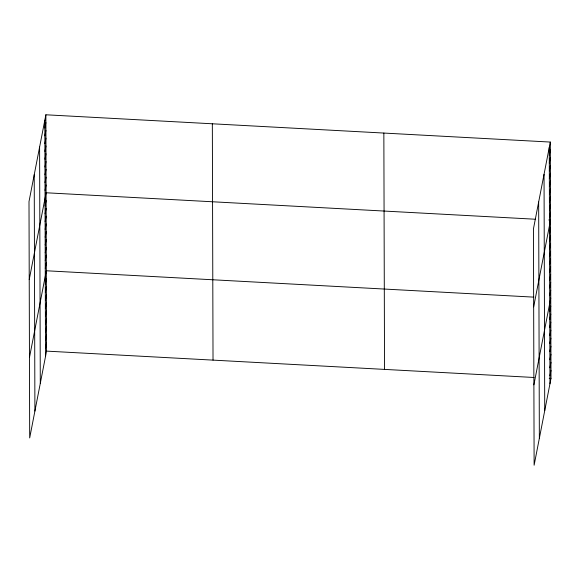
<?xml version="1.0" encoding="UTF-8"?>
<svg xmlns="http://www.w3.org/2000/svg" width="580" height="580" viewBox="0 0 580 580"><rect width="100%" height="100%" fill="white"/><g stroke="black" fill="none" stroke-linecap="round" stroke-linejoin="round"><path stroke-width="0.87" d="M45.878 114.782L29 201.601L29.689 437.936L46.559 351.118L45.878 114.782L550.311 142.064L551 378.399L534.122 465.218L533.44 228.882L550.311 142.064M44.849 127.999L45.9 122.583M44.87 135.8L45.922 130.377M44.892 143.594L45.943 138.178M44.914 151.394L45.965 145.979M44.935 159.196L45.987 153.78M44.957 166.996L46.008 161.573M44.979 174.79L46.038 169.375M45.001 182.591L46.059 177.175M45.03 190.392L46.081 184.976M29.225 279.589L46.103 192.77L535.405 219.233M45.073 205.987L46.124 200.571M45.095 213.788L46.146 208.372M45.117 221.589L46.168 216.173M45.139 229.39L46.19 223.967M45.16 237.184L46.219 231.768M45.182 244.985L46.24 239.569M45.211 252.786L46.262 247.37M45.233 260.587L46.284 255.164M45.255 268.38L46.306 262.965M29.449 357.584L46.328 270.766L533.854 297.134M45.298 284.214L46.349 278.799M45.32 292.255L46.378 286.839M45.349 300.288L46.4 294.872M45.37 308.321L46.422 302.905M45.392 316.361L46.444 310.945M45.414 324.394L46.465 318.978M45.436 332.427L46.494 327.011M45.465 340.467L46.516 335.051M45.486 348.5L46.538 343.084M549.282 155.28L550.333 149.857M549.303 163.074L550.362 157.659M549.332 170.875L550.384 165.459M549.354 178.676L550.405 173.26M549.376 186.477L550.427 181.054M549.398 194.271L550.449 188.855M549.419 202.072L550.471 196.656M549.441 209.873L550.492 204.457M549.463 217.674L550.514 212.251M533.665 306.871L550.543 220.052L548.76 219.958M549.514 233.269L550.565 227.853M549.535 241.07L550.587 235.654M549.557 248.871L550.609 243.448M549.579 256.664L550.63 251.249M549.601 264.465L550.652 259.05M549.622 272.267L550.674 266.851M549.644 280.067L550.696 274.644M549.666 287.861L550.725 282.445M549.688 295.662L550.746 290.246M533.89 384.866L550.768 298.048M549.738 311.496L550.79 306.08M549.76 319.529L550.812 314.113M549.782 327.57L550.833 322.154M549.804 335.602L550.862 330.187M549.833 343.635L550.884 338.22M549.854 351.676L550.906 346.26M549.876 359.709L550.928 354.293M549.898 367.749L550.957 362.326M549.927 375.782L550.978 370.366M46.559 351.118L534.086 377.486M549.216 378.305L551 378.399M549.26 147.479L549.949 383.815M544.04 174.341L544.729 410.676M538.66 202.014L539.349 438.357M383.851 133.059L384.533 369.395M212.338 123.787L213.027 360.122M44.819 120.198L45.508 356.533M39.599 147.059L40.288 383.402M34.22 174.739L34.909 411.075"/></g></svg>
